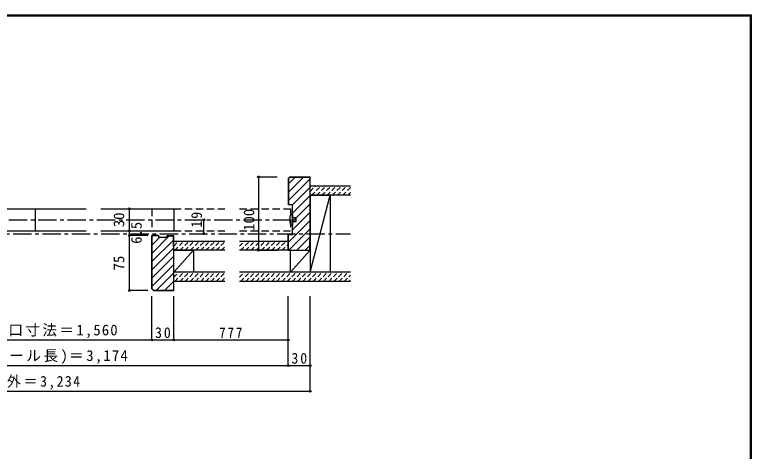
# Model space of a CAD drawing. Units: millimetres at full size, sheet at 1:5. Extents: x -973 to 977, y -718 to 696.
# Drawn here: x -28 to 977, y 100 to 696 of the extents above; entities that cross this region are included whole.
import ezdxf
from ezdxf.enums import TextEntityAlignment as Align

# ---------------------------------------------------------------- set-up
doc = ezdxf.new("R2010")
doc.units = ezdxf.units.MM
doc.header["$LTSCALE"] = 5
doc.header["$PDMODE"] = 32
doc.header["$PDSIZE"] = 2.5
for name, pattern in [('CHAIN1', [8, 5, -1, 1, -1]), ('DASHED1', [1.8, 1.2, -0.6]), ('DASHED2', [3, 2, -1])]:
    doc.linetypes.add(name, pattern=pattern)
for name, color, linetype in [('0-1_通り芯', 4, 'CHAIN1'), ('0-2_柱', 7, 'Continuous'), ('0-3_仕上げ', 2, 'Continuous'), ('0-4_枠', 3, 'Continuous'), ('0-6_扉', 2, 'Continuous'), ('0-7_金物', 7, 'Continuous'), ('0-B_寸法', 7, 'Continuous'), ('0-C_ハッチ', 4, 'DASHED1'), ('F-1_枠', 6, 'Continuous')]:
    doc.layers.add(name, color=color, linetype=linetype)
doc.styles.add('ＭＳ ゴシック', font='')
doc.styles.get('ＭＳ ゴシック').set_extended_font_data('MS Gothic')

msp = doc.modelspace()

# ---------------------------------------------------------------- linework, layer by layer
at = {"layer": '0-1_通り芯'}
msp.add_line((-430.043, 396.994), (430.057, 396.994), dxfattribs=at)
at = {"layer": '0-2_柱'}
for p, q in [((375.057, 449.494), (375.057, 344.494)), ((375.057, 344.494), (402.057, 449.494)), ((216.028, 374.494), (189.028, 344.494)), ((375.057, 374.494), (348.057, 344.494)), ((348.057, 374.494), (375.057, 374.494)), ((348.057, 344.494), (348.057, 374.494)), ((375.057, 344.494), (348.057, 344.494))]:
    msp.add_line(p, q, dxfattribs=at)
at = {"layer": '0-2_柱', "color": 3}
msp.add_line((189.028, 344.494), (189.028, 374.494), dxfattribs=at)
at = {"layer": '0-2_柱'}
msp.add_lwpolyline([(375.057, 449.494), (402.057, 449.494), (402.057, 344.494), (375.057, 344.494)], dxfattribs=at)
msp.add_lwpolyline([(216.028, 344.494), (189.028, 344.494), (189.028, 374.494), (216.028, 374.494)], close=True, dxfattribs=at)
at = {"layer": '0-3_仕上げ'}
for p, q in [((375.057, 449.494), (375.057, 461.994)), ((430.043, 461.994), (375.057, 461.994)), ((430.043, 449.494), (375.057, 449.494)), ((258.55, 386.494), (189.028, 386.494)), ((345.057, 386.494), (278.55, 386.494)), ((258.55, 374.494), (189.028, 374.494)), ((345.057, 374.494), (278.55, 374.494)), ((189.028, 331.994), (189.028, 344.494)), ((258.55, 344.494), (189.028, 344.494)), ((430.043, 344.494), (278.55, 344.494)), ((258.55, 331.994), (189.028, 331.994)), ((430.043, 331.994), (278.55, 331.994))]:
    msp.add_line(p, q, dxfattribs=at)
at = {"layer": '0-4_枠'}
for p, q in [((345.057, 472.372), (347.178, 474.494)), ((345.057, 472.372), (345.057, 436.494)), ((347.178, 474.494), (375.057, 474.494)), ((374.557, 473.994), (374.557, 459.494)), ((375.057, 374.494), (375.057, 474.494)), ((345.557, 472.165), (345.557, 436.494)), ((375.057, 459.494), (374.557, 459.494)), ((351.057, 436.494), (345.057, 436.494)), ((351.057, 395.494), (351.057, 436.494)), ((168.028, 394.494), (159.028, 394.494)), ((159.028, 321.615), (159.028, 394.494)), ((159.528, 321.822), (159.528, 393.994)), ((168.028, 393.994), (159.528, 393.994)), ((168.028, 394.494), (168.028, 391.994)), ((180.028, 391.994), (168.028, 391.994)), ((180.028, 394.494), (189.028, 394.494)), ((180.028, 391.994), (180.028, 394.494)), ((180.028, 393.994), (188.528, 393.994)), ((188.528, 379.494), (188.528, 393.994)), ((189.028, 319.494), (189.028, 394.494)), ((345.057, 374.494), (345.057, 395.494)), ((351.057, 395.494), (345.057, 395.494)), ((345.557, 374.494), (345.557, 395.494)), ((374.557, 389.494), (375.057, 389.494)), ((374.557, 374.494), (374.557, 389.494)), ((189.028, 379.494), (188.528, 379.494)), ((345.057, 374.494), (375.057, 374.494)), ((188.528, 334.494), (188.528, 319.994)), ((189.028, 334.494), (188.528, 334.494)), ((159.528, 321.822), (161.357, 319.994)), ((161.357, 319.994), (188.528, 319.994))]:
    msp.add_line(p, q, dxfattribs=at)
for points in [[(345.557, 472.165), (347.385, 473.994), (374.557, 473.994)], [(159.028, 321.615), (161.15, 319.494), (189.028, 319.494)]]:
    msp.add_lwpolyline(points, dxfattribs=at)
at = {"layer": '0-6_扉', "color": 6}
for p, q in [((-67.613, 430.994), (69.554, 430.994)), ((0, 430.994), (0, 400.994)), ((89.554, 430.994), (189.028, 430.994)), ((189.028, 430.994), (189.028, 400.994)), ((-67.613, 400.994), (69.554, 400.994)), ((89.554, 400.994), (189.028, 400.994))]:
    msp.add_line(p, q, dxfattribs=at)
at = {"layer": '0-6_扉', "linetype": 'DASHED2'}
for p, q in [((159.028, 430.994), (258.55, 430.994)), ((159.028, 430.994), (159.028, 400.994)), ((278.55, 430.994), (348.057, 430.994)), ((348.057, 430.994), (348.057, 400.994)), ((159.028, 400.994), (258.55, 400.994)), ((278.55, 400.994), (348.057, 400.994))]:
    msp.add_line(p, q, dxfattribs=at)
at = {"layer": '0-7_金物'}
for p, q in [((348.057, 423.494), (351.057, 423.494)), ((351.057, 423.494), (351.057, 408.494)), ((356.057, 418.494), (351.057, 418.494)), ((351.057, 413.494), (356.057, 413.494)), ((356.057, 413.494), (356.057, 418.494)), ((351.057, 408.494), (348.057, 408.494))]:
    msp.add_line(p, q, dxfattribs=at)
msp.add_arc((375.682, 415.994), 28.625, 164.81071, 195.18929, dxfattribs=at)
at = {"layer": '0-B_寸法', "color": 4}
for p, q in [((304.416, 474.494), (304.416, 374.494)), ((304.416, 474.494), (330.057, 474.494)), ((128.324, 430.994), (128.324, 319.494)), ((230.095, 396.994), (230.095, 415.994)), ((153.37, 394.494), (128.324, 394.494)), ((304.416, 374.494), (330.057, 374.494)), ((153.37, 319.494), (128.324, 319.494)), ((159.028, 251.994), (159.028, 311.994)), ((189.028, 251.994), (189.028, 311.994)), ((345.057, 216.994), (345.057, 311.994)), ((375.057, 181.994), (375.057, 311.994)), ((-159.028, 251.994), (159.028, 251.994)), ((159.028, 251.994), (189.028, 251.994)), ((189.028, 251.994), (345.057, 251.994)), ((-345.057, 216.994), (345.057, 216.994)), ((345.057, 216.994), (375.057, 216.994)), ((-375.057, 181.994), (375.057, 181.994))]:
    msp.add_line(p, q, dxfattribs=at)
at = {"layer": '0-B_寸法', "color": 4, "linetype": 'CHAIN1'}
msp.add_line((-356.057, 415.994), (356.057, 415.994), dxfattribs=at)
at = {"layer": '0-B_寸法'}
for p in [(304.416, 474.494), (128.324, 430.994), (230.095, 415.994), (128.324, 400.994), (128.324, 394.494), (230.095, 396.994), (304.416, 374.494), (128.324, 319.494), (159.028, 251.994), (189.028, 251.994), (345.057, 251.994), (345.057, 216.994), (375.057, 216.994), (375.057, 181.994)]:
    msp.add_point(p, dxfattribs=at)
at = {"layer": '0-C_ハッチ', "linetype": 'Continuous'}
for p, q in [((365.984, 473.994), (345.557, 453.566)), ((354.67, 473.994), (345.557, 464.88)), ((374.557, 471.253), (345.557, 442.253)), ((374.557, 459.939), (351.057, 436.439)), ((375.057, 449.125), (351.057, 425.125)), ((375.057, 437.812), (351.057, 413.811)), ((375.057, 426.498), (351.057, 402.498)), ((375.057, 415.184), (345.557, 385.684)), ((375.057, 403.87), (345.68, 374.494)), ((160.249, 393.994), (159.528, 393.273)), ((182.877, 393.994), (159.528, 370.645)), ((169.563, 391.994), (159.528, 381.959)), ((375.057, 392.557), (356.994, 374.494)), ((188.528, 388.332), (159.528, 359.332)), ((189.028, 377.518), (159.528, 348.018)), ((374.557, 380.743), (368.308, 374.494)), ((189.028, 366.204), (159.528, 336.704)), ((189.028, 354.891), (159.528, 325.39)), ((189.028, 343.577), (165.445, 319.994)), ((188.528, 331.763), (176.759, 319.994))]:
    msp.add_line(p, q, dxfattribs=at)
at = {"layer": '0-C_ハッチ'}
for p, q in [((375.057, 461.797), (375.254, 461.994)), ((375.057, 454.726), (382.325, 461.994)), ((376.896, 449.494), (389.396, 461.994)), ((383.967, 449.494), (396.467, 461.994)), ((391.038, 449.494), (403.538, 461.994)), ((398.109, 449.494), (410.609, 461.994)), ((405.18, 449.494), (417.68, 461.994)), ((412.251, 449.494), (424.751, 461.994)), ((419.322, 449.494), (430.043, 460.214)), ((426.393, 449.494), (430.043, 453.143)), ((189.028, 380.211), (195.311, 386.494)), ((190.382, 374.494), (202.382, 386.494)), ((197.453, 374.494), (209.453, 386.494)), ((204.524, 374.494), (216.524, 386.494)), ((211.595, 374.494), (223.595, 386.494)), ((218.666, 374.494), (230.666, 386.494)), ((225.737, 374.494), (237.737, 386.494)), ((232.808, 374.494), (244.808, 386.494)), ((239.879, 374.494), (251.879, 386.494)), ((246.95, 374.494), (258.55, 386.093)), ((278.55, 379.959), (285.084, 386.494)), ((280.156, 374.494), (292.156, 386.494)), ((287.227, 374.494), (299.227, 386.494)), ((294.298, 374.494), (306.298, 386.494)), ((301.369, 374.494), (313.369, 386.494)), ((308.44, 374.494), (320.44, 386.494)), ((315.511, 374.494), (327.511, 386.494)), ((322.582, 374.494), (334.582, 386.494)), ((329.653, 374.494), (341.653, 386.494)), ((336.724, 374.494), (345.057, 382.826)), ((254.021, 374.494), (258.55, 379.022)), ((343.795, 374.494), (345.057, 375.755)), ((189.028, 337.785), (195.737, 344.494)), ((190.308, 331.994), (202.808, 344.494)), ((197.379, 331.994), (209.879, 344.494)), ((204.45, 331.994), (216.95, 344.494)), ((211.521, 331.994), (224.021, 344.494)), ((218.592, 331.994), (231.092, 344.494)), ((225.664, 331.994), (238.164, 344.494)), ((232.735, 331.994), (245.235, 344.494)), ((239.806, 331.994), (252.306, 344.494)), ((246.877, 331.994), (258.55, 343.667)), ((278.55, 337.533), (285.511, 344.494)), ((280.082, 331.994), (292.582, 344.494)), ((287.153, 331.994), (299.653, 344.494)), ((294.224, 331.994), (306.724, 344.494)), ((301.295, 331.994), (313.795, 344.494)), ((308.366, 331.994), (320.866, 344.494)), ((315.437, 331.994), (327.937, 344.494)), ((322.508, 331.994), (335.008, 344.494)), ((329.579, 331.994), (342.079, 344.494)), ((336.651, 331.994), (349.151, 344.494)), ((343.722, 331.994), (356.222, 344.494)), ((350.793, 331.994), (363.293, 344.494)), ((357.864, 331.994), (370.364, 344.494)), ((364.935, 331.994), (377.435, 344.494)), ((372.006, 331.994), (384.506, 344.494)), ((379.077, 331.994), (391.577, 344.494)), ((386.148, 331.994), (398.648, 344.494)), ((393.219, 331.994), (405.719, 344.494)), ((400.29, 331.994), (412.79, 344.494)), ((407.361, 331.994), (419.861, 344.494)), ((414.432, 331.994), (426.932, 344.494)), ((253.948, 331.994), (258.55, 336.596)), ((421.503, 331.994), (430.057, 340.547)), ((428.574, 331.994), (430.057, 333.476))]:
    msp.add_line(p, q, dxfattribs=at)
at = {"layer": 'F-1_枠'}
for p, q in [((-973.347, 695.833), (976.653, 695.833)), ((-973.347, 695), (976.653, 695)), ((-973.347, 694.167), (976.653, 694.167)), ((974.986, 695.833), (974.986, -700.833)), ((975.82, 695.833), (975.82, -700.833)), ((976.653, 695.833), (976.653, -700.833))]:
    msp.add_line(p, q, dxfattribs=at)

# ---------------------------------------------------------------- texts
at = {"layer": '0-B_寸法', "style": 'ＭＳ ゴシック'}
for s, p in [('30', (125.824, 405.994)), ('100', (303.166, 400.994)), ('6.5', (149.623, 383.249)), ('75', (125.824, 346.994))]:
    msp.add_text(s, height=14.66, rotation=90, dxfattribs=at).set_placement(p, align=Align.BOTTOM_LEFT)
at = {"layer": '0-B_寸法', "insert": (227.595, 405.369), "char_height": 14.66, "attachment_point": 7, "rotation": 90, "style": 'ＭＳ ゴシック'}
msp.add_mtext('\\T1.27;\\W0.95;19', dxfattribs=at)
at = {"layer": '0-B_寸法', "char_height": 14.66, "attachment_point": 7, "style": 'ＭＳ ゴシック'}
for s, insert in [('\\T1.16;有効開口寸法＝1,560', (-106.25, 254.494)), ('\\T1.27;\\W0.95;30', (163.403, 254.494)), ('\\T1.27;\\W0.9;777', (250.793, 254.494)), ('\\T1.17;枠内(レール長)＝3,174', (-117.5, 219.494)), ('\\T1.27;\\W0.95;30', (349.432, 219.494)), ('\\T1.19;\\W0.95;枠外＝3,234', (-61.25, 184.494))]:
    msp.add_mtext(s, dxfattribs=dict(at, insert=insert))

doc.saveas('drawing.dxf')
